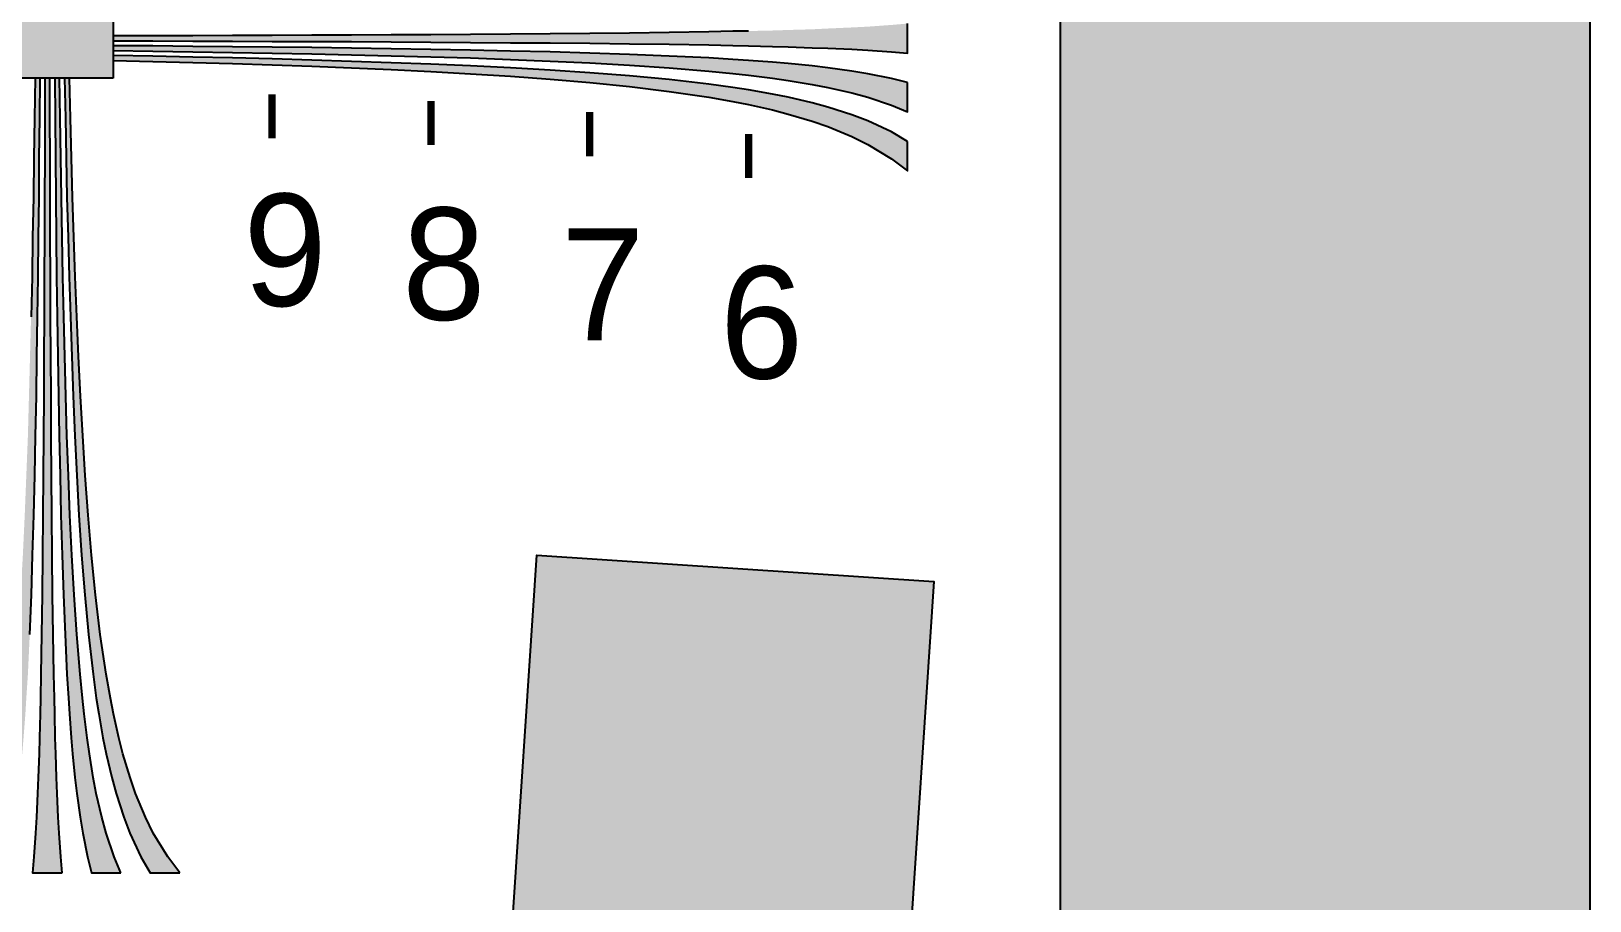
# Model space of a CAD drawing. Header units: millimetres. Extents: x 0 to 791, y 0 to 492.
# Drawn here: x 673.4 to 791.1, y 86 to 151.7 of the extents above; entities that cross this region are included whole.
import ezdxf

# ---------------------------------------------------------------- set-up
doc = ezdxf.new("R2010")
doc.units = ezdxf.units.MM
for name, color, linetype in [('FRAME', 7, 'Continuous'), ('LABELS', 7, 'Continuous'), ('PERIPHERY', 7, 'Continuous'), ('SFR', 7, 'Continuous')]:
    doc.layers.add(name, color=color, linetype=linetype)

msp = doc.modelspace()

# ---------------------------------------------------------------- hatches: boundary and pattern name
at = {"layer": 'FRAME', "true_color": 0x000000}
h = msp.add_hatch(color=7, dxfattribs=at)
h.dxf.hatch_style = 1
h.paths.add_polyline_path([(751.12, 452.12), (791.12, 452.12), (791.12, 52.13), (751.12, 52.13), (751.12, 452.12)])
at = {"layer": 'PERIPHERY', "true_color": 0x000000}
h = msp.add_hatch(color=7, dxfattribs=at)
h.dxf.hatch_style = 1
h.paths.add_polyline_path([(679.56, 148.13), (671.56, 148.13), (671.56, 156.13), (679.56, 156.13), (679.56, 148.13)])
h = msp.add_hatch(color=7, dxfattribs=at)
h.dxf.hatch_style = 1
h.paths.add_polyline_path([(739.56, 152.26), (738.36, 152.16), (736.56, 152.03), (735.36, 151.97), (733.56, 151.89), (732.36, 151.83), (730.56, 151.78), (729.36, 151.74), (727.56, 151.7), (726.36, 151.68), (724.56, 151.63), (721.56, 151.59), (718.56, 151.54), (715.56, 151.51), (712.56, 151.49), (709.56, 151.47), (706.56, 151.44), (703.56, 151.42), (700.56, 151.41), (697.56, 151.39), (694.56, 151.38), (691.56, 151.37), (688.56, 151.36), (685.56, 151.34), (682.56, 151.33), (679.56, 151.33), (679.56, 150.96), (682.56, 150.96), (685.56, 150.94), (688.56, 150.93), (691.56, 150.92), (694.56, 150.91), (697.56, 150.9), (700.56, 150.88), (703.56, 150.87), (706.56, 150.84), (709.56, 150.82), (712.56, 150.8), (715.56, 150.78), (718.56, 150.74), (721.56, 150.7), (724.56, 150.66), (726.36, 150.61), (727.56, 150.59), (729.36, 150.54), (730.56, 150.51), (732.36, 150.44), (733.56, 150.4), (735.36, 150.32), (736.56, 150.26), (738.36, 150.13), (739.56, 150.03), (739.56, 152.26)])
h = msp.add_hatch(color=7, dxfattribs=at)
h.dxf.hatch_style = 1
h.paths.add_polyline_path([(739.56, 147.81), (738.36, 148.11), (736.56, 148.48), (735.36, 148.68), (733.56, 148.92), (732.36, 149.06), (730.56, 149.24), (729.36, 149.34), (727.56, 149.48), (726.36, 149.56), (724.56, 149.67), (721.56, 149.81), (718.56, 149.93), (715.56, 150.03), (712.56, 150.12), (709.56, 150.19), (706.56, 150.26), (703.56, 150.31), (700.56, 150.36), (697.56, 150.4), (694.56, 150.45), (691.56, 150.48), (688.56, 150.51), (685.56, 150.53), (682.56, 150.57), (679.56, 150.59), (679.56, 150.22), (682.56, 150.18), (685.56, 150.13), (688.56, 150.09), (691.56, 150.03), (694.56, 149.98), (697.56, 149.91), (700.56, 149.83), (703.56, 149.76), (706.56, 149.67), (709.56, 149.56), (712.56, 149.43), (715.56, 149.29), (718.56, 149.12), (721.56, 148.92), (724.56, 148.68), (726.36, 148.5), (727.56, 148.37), (729.36, 148.14), (730.56, 147.97), (732.36, 147.67), (733.56, 147.44), (735.36, 147.03), (736.56, 146.7), (738.36, 146.09), (739.56, 145.59), (739.56, 147.81)])
h = msp.add_hatch(color=7, dxfattribs=at)
h.dxf.hatch_style = 1
h.paths.add_polyline_path([(739.56, 143.37), (738.36, 144.08), (736.56, 144.92), (735.36, 145.38), (733.56, 145.96), (732.36, 146.28), (730.56, 146.7), (729.36, 146.94), (727.56, 147.25), (726.36, 147.44), (724.56, 147.69), (721.56, 148.03), (718.56, 148.31), (715.56, 148.55), (712.56, 148.75), (709.56, 148.92), (706.56, 149.07), (703.56, 149.2), (700.56, 149.31), (697.56, 149.41), (694.56, 149.51), (691.56, 149.59), (688.56, 149.67), (685.56, 149.73), (682.56, 149.79), (679.56, 149.84), (679.56, 149.48), (682.56, 149.4), (685.56, 149.32), (688.56, 149.24), (691.56, 149.14), (694.56, 149.04), (697.56, 148.92), (700.56, 148.79), (703.56, 148.64), (706.56, 148.48), (709.56, 148.29), (712.56, 148.07), (715.56, 147.81), (718.56, 147.51), (721.56, 147.14), (724.56, 146.7), (726.36, 146.38), (727.56, 146.14), (729.36, 145.74), (730.56, 145.43), (732.36, 144.89), (733.56, 144.48), (735.36, 143.73), (736.56, 143.14), (738.36, 142.05), (739.56, 141.14), (739.56, 143.37)])
h = msp.add_hatch(color=7, dxfattribs=at)
h.dxf.hatch_style = 1
h.paths.add_polyline_path([(671.25, 88.13), (671.55, 89.33), (671.92, 91.13), (672.12, 92.33), (672.36, 94.13), (672.49, 95.33), (672.68, 97.13), (672.78, 98.33), (672.92, 100.13), (672.99, 101.33), (673.11, 103.13), (673.25, 106.13), (673.37, 109.13), (673.47, 112.13), (673.56, 115.13), (673.63, 118.13), (673.69, 121.13), (673.75, 124.13), (673.79, 127.13), (673.84, 130.13), (673.88, 133.13), (673.92, 136.13), (673.95, 139.13), (673.97, 142.13), (674.01, 145.13), (674.03, 148.13), (673.66, 148.13), (673.62, 145.13), (673.57, 142.13), (673.53, 139.13), (673.47, 136.13), (673.42, 133.13), (673.35, 130.13), (673.27, 127.13), (673.19, 124.13), (673.11, 121.13), (672.99, 118.13), (672.87, 115.13), (672.73, 112.13), (672.56, 109.13), (672.36, 106.13), (672.12, 103.13), (671.94, 101.33), (671.8, 100.13), (671.58, 98.33), (671.4, 97.13), (671.1, 95.33), (670.88, 94.13), (670.47, 92.33), (670.14, 91.13), (669.53, 89.33), (669.03, 88.13), (671.25, 88.13)])
h = msp.add_hatch(color=7, dxfattribs=at)
h.dxf.hatch_style = 1
h.paths.add_polyline_path([(675.69, 88.13), (675.59, 89.33), (675.47, 91.13), (675.4, 92.33), (675.33, 94.13), (675.27, 95.33), (675.22, 97.13), (675.18, 98.33), (675.14, 100.13), (675.11, 101.33), (675.07, 103.13), (675.03, 106.13), (674.98, 109.13), (674.95, 112.13), (674.93, 115.13), (674.9, 118.13), (674.88, 121.13), (674.86, 124.13), (674.85, 127.13), (674.83, 130.13), (674.82, 133.13), (674.8, 136.13), (674.79, 139.13), (674.78, 142.13), (674.77, 145.13), (674.77, 148.13), (674.39, 148.13), (674.39, 145.13), (674.38, 142.13), (674.37, 139.13), (674.36, 136.13), (674.35, 133.13), (674.34, 130.13), (674.32, 127.13), (674.31, 124.13), (674.28, 121.13), (674.26, 118.13), (674.24, 115.13), (674.22, 112.13), (674.18, 109.13), (674.14, 106.13), (674.09, 103.13), (674.05, 101.33), (674.03, 100.13), (673.98, 98.33), (673.95, 97.13), (673.88, 95.33), (673.84, 94.13), (673.76, 92.33), (673.69, 91.13), (673.57, 89.33), (673.47, 88.13), (675.69, 88.13)])
h = msp.add_hatch(color=7, dxfattribs=at)
h.dxf.hatch_style = 1
h.paths.add_polyline_path([(680.14, 88.13), (679.64, 89.33), (679.03, 91.13), (678.69, 92.33), (678.28, 94.13), (678.05, 95.33), (677.76, 97.13), (677.58, 98.33), (677.36, 100.13), (677.23, 101.33), (677.05, 103.13), (676.81, 106.13), (676.6, 109.13), (676.44, 112.13), (676.29, 115.13), (676.17, 118.13), (676.06, 121.13), (675.97, 124.13), (675.89, 127.13), (675.82, 130.13), (675.75, 133.13), (675.69, 136.13), (675.64, 139.13), (675.59, 142.13), (675.55, 145.13), (675.5, 148.13), (675.14, 148.13), (675.16, 145.13), (675.19, 142.13), (675.22, 139.13), (675.25, 136.13), (675.28, 133.13), (675.33, 130.13), (675.37, 127.13), (675.42, 124.13), (675.47, 121.13), (675.54, 118.13), (675.6, 115.13), (675.69, 112.13), (675.79, 109.13), (675.92, 106.13), (676.06, 103.13), (676.17, 101.33), (676.25, 100.13), (676.38, 98.33), (676.48, 97.13), (676.66, 95.33), (676.81, 94.13), (677.05, 92.33), (677.25, 91.13), (677.62, 89.33), (677.92, 88.13), (680.14, 88.13)])
h = msp.add_hatch(color=7, dxfattribs=at)
h.dxf.hatch_style = 1
h.paths.add_polyline_path([(684.58, 88.13), (683.67, 89.33), (682.58, 91.13), (681.99, 92.33), (681.25, 94.13), (680.83, 95.33), (680.29, 97.13), (679.98, 98.33), (679.58, 100.13), (679.35, 101.33), (679.03, 103.13), (678.58, 106.13), (678.22, 109.13), (677.92, 112.13), (677.66, 115.13), (677.44, 118.13), (677.25, 121.13), (677.08, 124.13), (676.94, 127.13), (676.81, 130.13), (676.68, 133.13), (676.58, 136.13), (676.48, 139.13), (676.4, 142.13), (676.33, 145.13), (676.25, 148.13), (675.88, 148.13), (675.94, 145.13), (675.99, 142.13), (676.06, 139.13), (676.14, 136.13), (676.22, 133.13), (676.32, 130.13), (676.42, 127.13), (676.53, 124.13), (676.66, 121.13), (676.81, 118.13), (676.97, 115.13), (677.17, 112.13), (677.42, 109.13), (677.69, 106.13), (678.04, 103.13), (678.28, 101.33), (678.47, 100.13), (678.78, 98.33), (679.03, 97.13), (679.44, 95.33), (679.77, 94.13), (680.35, 92.33), (680.81, 91.13), (681.65, 89.33), (682.36, 88.13), (684.58, 88.13)])
at = {"layer": 'SFR', "true_color": 0x000000}
h = msp.add_hatch(color=7, dxfattribs=at)
h.dxf.hatch_style = 1
h.paths.add_polyline_path([(739.56, 80.12), (709.56, 82.12), (711.56, 112.13), (741.56, 110.13), (739.56, 80.12)])

# ---------------------------------------------------------------- linework, layer by layer
at = {"layer": 'FRAME', "color": 250}
msp.add_lwpolyline([(751.12, 452.12), (791.12, 452.12), (791.12, 52.13), (751.12, 52.13), (751.12, 452.12)], close=True, dxfattribs=at)
at = {"layer": 'FRAME', "color": 250, "true_color": 0x000000}
for points in [[(751.12, 452.12), (751.12, 52.13), (791.12, 52.13)], [(791.12, 52.13), (791.12, 452.12), (751.12, 452.12)]]:
    msp.add_solid(points, dxfattribs=at)
at = {"layer": 'PERIPHERY', "color": 250}
for points in [[(679.56, 148.13), (671.56, 148.13), (671.56, 156.13), (679.56, 156.13), (679.56, 148.13)], [(739.56, 147.81), (738.36, 148.11), (736.56, 148.48), (735.36, 148.68), (733.56, 148.92), (732.36, 149.06), (730.56, 149.24), (729.36, 149.34), (727.56, 149.48), (726.36, 149.56), (724.56, 149.67), (721.56, 149.81), (718.56, 149.93), (715.56, 150.03), (712.56, 150.12), (709.56, 150.19), (706.56, 150.26), (703.56, 150.31), (700.56, 150.36), (697.56, 150.4), (694.56, 150.45), (691.56, 150.48), (688.56, 150.51), (685.56, 150.53), (682.56, 150.57), (679.56, 150.59), (679.56, 150.22), (682.56, 150.18), (685.56, 150.13), (688.56, 150.09), (691.56, 150.03), (694.56, 149.98), (697.56, 149.91), (700.56, 149.83), (703.56, 149.76), (706.56, 149.67), (709.56, 149.56), (712.56, 149.43), (715.56, 149.29), (718.56, 149.12), (721.56, 148.92), (724.56, 148.68), (726.36, 148.5), (727.56, 148.37), (729.36, 148.14), (730.56, 147.97), (732.36, 147.67), (733.56, 147.44), (735.36, 147.03), (736.56, 146.7), (738.36, 146.09), (739.56, 145.59), (739.56, 147.81)], [(739.56, 143.37), (738.36, 144.08), (736.56, 144.92), (735.36, 145.38), (733.56, 145.96), (732.36, 146.28), (730.56, 146.7), (729.36, 146.94), (727.56, 147.25), (726.36, 147.44), (724.56, 147.69), (721.56, 148.03), (718.56, 148.31), (715.56, 148.55), (712.56, 148.75), (709.56, 148.92), (706.56, 149.07), (703.56, 149.2), (700.56, 149.31), (697.56, 149.41), (694.56, 149.51), (691.56, 149.59), (688.56, 149.67), (685.56, 149.73), (682.56, 149.79), (679.56, 149.84), (679.56, 149.48), (682.56, 149.4), (685.56, 149.32), (688.56, 149.24), (691.56, 149.14), (694.56, 149.04), (697.56, 148.92), (700.56, 148.79), (703.56, 148.64), (706.56, 148.48), (709.56, 148.29), (712.56, 148.07), (715.56, 147.81), (718.56, 147.51), (721.56, 147.14), (724.56, 146.7), (726.36, 146.38), (727.56, 146.14), (729.36, 145.74), (730.56, 145.43), (732.36, 144.89), (733.56, 144.48), (735.36, 143.73), (736.56, 143.14), (738.36, 142.05), (739.56, 141.14), (739.56, 143.37)], [(675.69, 88.13), (675.59, 89.33), (675.47, 91.13), (675.4, 92.33), (675.33, 94.13), (675.27, 95.33), (675.22, 97.13), (675.18, 98.33), (675.14, 100.13), (675.11, 101.33), (675.07, 103.13), (675.03, 106.13), (674.98, 109.13), (674.95, 112.13), (674.93, 115.13), (674.9, 118.13), (674.88, 121.13), (674.86, 124.13), (674.85, 127.13), (674.83, 130.13), (674.82, 133.13), (674.8, 136.13), (674.79, 139.13), (674.78, 142.13), (674.77, 145.13), (674.77, 148.13), (674.39, 148.13), (674.39, 145.13), (674.38, 142.13), (674.37, 139.13), (674.36, 136.13), (674.35, 133.13), (674.34, 130.13), (674.32, 127.13), (674.31, 124.13), (674.28, 121.13), (674.26, 118.13), (674.24, 115.13), (674.22, 112.13), (674.18, 109.13), (674.14, 106.13), (674.09, 103.13), (674.05, 101.33), (674.03, 100.13), (673.98, 98.33), (673.95, 97.13), (673.88, 95.33), (673.84, 94.13), (673.76, 92.33), (673.69, 91.13), (673.57, 89.33), (673.47, 88.13), (675.69, 88.13)], [(680.14, 88.13), (679.64, 89.33), (679.03, 91.13), (678.69, 92.33), (678.28, 94.13), (678.05, 95.33), (677.76, 97.13), (677.58, 98.33), (677.36, 100.13), (677.23, 101.33), (677.05, 103.13), (676.81, 106.13), (676.6, 109.13), (676.44, 112.13), (676.29, 115.13), (676.17, 118.13), (676.06, 121.13), (675.97, 124.13), (675.89, 127.13), (675.82, 130.13), (675.75, 133.13), (675.69, 136.13), (675.64, 139.13), (675.59, 142.13), (675.55, 145.13), (675.5, 148.13), (675.14, 148.13), (675.16, 145.13), (675.19, 142.13), (675.22, 139.13), (675.25, 136.13), (675.28, 133.13), (675.33, 130.13), (675.37, 127.13), (675.42, 124.13), (675.47, 121.13), (675.54, 118.13), (675.6, 115.13), (675.69, 112.13), (675.79, 109.13), (675.92, 106.13), (676.06, 103.13), (676.17, 101.33), (676.25, 100.13), (676.38, 98.33), (676.48, 97.13), (676.66, 95.33), (676.81, 94.13), (677.05, 92.33), (677.25, 91.13), (677.62, 89.33), (677.92, 88.13), (680.14, 88.13)], [(684.58, 88.13), (683.67, 89.33), (682.58, 91.13), (681.99, 92.33), (681.25, 94.13), (680.83, 95.33), (680.29, 97.13), (679.98, 98.33), (679.58, 100.13), (679.35, 101.33), (679.03, 103.13), (678.58, 106.13), (678.22, 109.13), (677.92, 112.13), (677.66, 115.13), (677.44, 118.13), (677.25, 121.13), (677.08, 124.13), (676.94, 127.13), (676.81, 130.13), (676.68, 133.13), (676.58, 136.13), (676.48, 139.13), (676.4, 142.13), (676.33, 145.13), (676.25, 148.13), (675.88, 148.13), (675.94, 145.13), (675.99, 142.13), (676.06, 139.13), (676.14, 136.13), (676.22, 133.13), (676.32, 130.13), (676.42, 127.13), (676.53, 124.13), (676.66, 121.13), (676.81, 118.13), (676.97, 115.13), (677.17, 112.13), (677.42, 109.13), (677.69, 106.13), (678.04, 103.13), (678.28, 101.33), (678.47, 100.13), (678.78, 98.33), (679.03, 97.13), (679.44, 95.33), (679.77, 94.13), (680.35, 92.33), (680.81, 91.13), (681.65, 89.33), (682.36, 88.13), (684.58, 88.13)]]:
    msp.add_lwpolyline(points, close=True, dxfattribs=at)
for points in [[(727.56, 151.7), (726.36, 151.68), (724.56, 151.63), (721.56, 151.59), (718.56, 151.54), (715.56, 151.51), (712.56, 151.49), (709.56, 151.47), (706.56, 151.44), (703.56, 151.42), (700.56, 151.41), (697.56, 151.39), (694.56, 151.38), (691.56, 151.37), (688.56, 151.36), (685.56, 151.34), (682.56, 151.33), (679.56, 151.33), (679.56, 150.96), (682.56, 150.96), (685.56, 150.94), (688.56, 150.93), (691.56, 150.92), (694.56, 150.91), (697.56, 150.9), (700.56, 150.88), (703.56, 150.87), (706.56, 150.84), (709.56, 150.82), (712.56, 150.8), (715.56, 150.78), (718.56, 150.74), (721.56, 150.7), (724.56, 150.66), (726.36, 150.61), (727.56, 150.59), (729.36, 150.54), (730.56, 150.51), (732.36, 150.44), (733.56, 150.4), (735.36, 150.32), (736.56, 150.26), (738.36, 150.13), (739.56, 150.03), (739.56, 152.26)], [(673.25, 106.13), (673.37, 109.13), (673.47, 112.13), (673.56, 115.13), (673.63, 118.13), (673.69, 121.13), (673.75, 124.13), (673.79, 127.13), (673.84, 130.13), (673.88, 133.13), (673.92, 136.13), (673.95, 139.13), (673.97, 142.13), (674.01, 145.13), (674.03, 148.13), (673.66, 148.13), (673.62, 145.13), (673.57, 142.13), (673.53, 139.13), (673.47, 136.13), (673.42, 133.13), (673.35, 130.13)]]:
    msp.add_lwpolyline(points, dxfattribs=at)
at = {"layer": 'PERIPHERY', "color": 250, "lineweight": 35, "const_width": 0.556}
for points in [[(691.56, 146.92), (691.56, 143.59)], [(703.56, 146.42), (703.56, 143.09)], [(715.56, 145.59), (715.56, 142.25)], [(727.56, 143.92), (727.56, 140.59)]]:
    msp.add_lwpolyline(points, dxfattribs=at)
at = {"layer": 'PERIPHERY', "color": 250, "true_color": 0x000000}
for points in [[(679.56, 148.13), (679.56, 156.13), (671.56, 156.13)], [(671.56, 156.13), (671.56, 148.13), (679.56, 148.13)], [(739.56, 150.03), (735.36, 151.97), (733.56, 151.89)], [(739.56, 150.03), (736.56, 152.03), (735.36, 151.97)], [(739.56, 150.03), (738.36, 152.16), (736.56, 152.03)], [(739.56, 150.03), (739.56, 152.26), (738.36, 152.16)], [(721.56, 151.59), (718.56, 151.54), (679.56, 150.96)], [(721.56, 151.59), (679.56, 150.96), (682.56, 150.96)], [(718.56, 151.54), (715.56, 151.51), (679.56, 150.96)], [(715.56, 151.51), (712.56, 151.49), (679.56, 150.96)], [(712.56, 151.49), (709.56, 151.47), (679.56, 150.96)], [(709.56, 151.47), (706.56, 151.44), (679.56, 150.96)], [(706.56, 151.44), (703.56, 151.42), (679.56, 150.96)], [(703.56, 151.42), (697.56, 151.39), (679.56, 150.96)], [(697.56, 151.39), (694.56, 151.38), (679.56, 150.96)], [(694.56, 151.38), (691.56, 151.37), (679.56, 150.96)], [(691.56, 151.37), (688.56, 151.36), (679.56, 150.96)], [(688.56, 151.36), (685.56, 151.34), (679.56, 150.96)], [(685.56, 151.34), (682.56, 151.33), (679.56, 150.96)], [(682.56, 151.33), (679.56, 151.33), (679.56, 150.96)], [(721.56, 151.59), (682.56, 150.96), (685.56, 150.94)], [(721.56, 151.59), (685.56, 150.94), (688.56, 150.93)], [(721.56, 151.59), (688.56, 150.93), (691.56, 150.92)], [(721.56, 151.59), (691.56, 150.92), (694.56, 150.91)], [(721.56, 151.59), (694.56, 150.91), (697.56, 150.9)], [(721.56, 151.59), (697.56, 150.9), (700.56, 150.88)], [(703.56, 151.42), (700.56, 151.41), (697.56, 151.39)], [(721.56, 151.59), (700.56, 150.88), (703.56, 150.87)], [(721.56, 151.59), (703.56, 150.87), (706.56, 150.84)], [(721.56, 151.59), (706.56, 150.84), (709.56, 150.82)], [(721.56, 151.59), (709.56, 150.82), (712.56, 150.8)], [(721.56, 151.59), (712.56, 150.8), (715.56, 150.78)], [(721.56, 151.59), (715.56, 150.78), (718.56, 150.74)], [(721.56, 151.59), (718.56, 150.74), (721.56, 150.7)], [(739.56, 150.03), (724.56, 151.63), (721.56, 151.59)], [(721.56, 151.59), (721.56, 150.7), (724.56, 150.66)], [(721.56, 151.59), (724.56, 150.66), (726.36, 150.61)], [(721.56, 151.59), (726.36, 150.61), (727.56, 150.59)], [(721.56, 151.59), (727.56, 150.59), (729.36, 150.54)], [(721.56, 151.59), (729.36, 150.54), (730.56, 150.51)], [(721.56, 151.59), (730.56, 150.51), (732.36, 150.44)], [(721.56, 151.59), (732.36, 150.44), (733.56, 150.4)], [(721.56, 151.59), (733.56, 150.4), (735.36, 150.32)], [(721.56, 151.59), (735.36, 150.32), (736.56, 150.26)], [(721.56, 151.59), (736.56, 150.26), (738.36, 150.13)], [(721.56, 151.59), (738.36, 150.13), (739.56, 150.03)], [(739.56, 150.03), (726.36, 151.68), (724.56, 151.63)], [(739.56, 150.03), (727.56, 151.7), (726.36, 151.68)], [(739.56, 150.03), (729.36, 151.74), (727.56, 151.7)], [(739.56, 150.03), (730.56, 151.78), (729.36, 151.74)], [(739.56, 150.03), (732.36, 151.83), (730.56, 151.78)], [(739.56, 150.03), (733.56, 151.89), (732.36, 151.83)], [(732.36, 149.06), (682.56, 150.57), (679.56, 150.59)], [(679.56, 150.59), (679.56, 150.22), (682.56, 150.18)], [(679.56, 150.59), (682.56, 150.18), (685.56, 150.13)], [(679.56, 150.59), (685.56, 150.13), (688.56, 150.09)], [(679.56, 150.59), (688.56, 150.09), (691.56, 150.03)], [(679.56, 150.59), (691.56, 150.03), (694.56, 149.98)], [(679.56, 150.59), (694.56, 149.98), (697.56, 149.91)], [(732.36, 149.06), (679.56, 150.59), (697.56, 149.91)], [(703.56, 149.2), (682.56, 149.79), (679.56, 149.84)], [(703.56, 149.2), (679.56, 149.84), (679.56, 149.48)], [(732.36, 149.06), (685.56, 150.53), (682.56, 150.57)], [(703.56, 149.2), (685.56, 149.73), (682.56, 149.79)], [(732.36, 149.06), (688.56, 150.51), (685.56, 150.53)], [(703.56, 149.2), (688.56, 149.67), (685.56, 149.73)], [(732.36, 149.06), (691.56, 150.48), (688.56, 150.51)], [(703.56, 149.2), (691.56, 149.59), (688.56, 149.67)], [(732.36, 149.06), (694.56, 150.45), (691.56, 150.48)], [(703.56, 149.2), (694.56, 149.51), (691.56, 149.59)], [(732.36, 149.06), (697.56, 150.4), (694.56, 150.45)], [(732.36, 149.06), (700.56, 150.36), (697.56, 150.4)], [(732.36, 149.06), (697.56, 149.91), (700.56, 149.83)], [(732.36, 149.06), (703.56, 150.31), (700.56, 150.36)], [(732.36, 149.06), (700.56, 149.83), (703.56, 149.76)], [(732.36, 149.06), (706.56, 150.26), (703.56, 150.31)], [(732.36, 149.06), (703.56, 149.76), (706.56, 149.67)], [(732.36, 149.06), (709.56, 150.19), (706.56, 150.26)], [(732.36, 149.06), (706.56, 149.67), (709.56, 149.56)], [(732.36, 149.06), (712.56, 150.12), (709.56, 150.19)], [(732.36, 149.06), (715.56, 150.03), (712.56, 150.12)], [(732.36, 149.06), (718.56, 149.93), (715.56, 150.03)], [(732.36, 149.06), (721.56, 149.81), (718.56, 149.93)], [(732.36, 149.06), (724.56, 149.67), (721.56, 149.81)], [(732.36, 149.06), (726.36, 149.56), (724.56, 149.67)], [(703.56, 149.2), (679.56, 149.48), (682.56, 149.4)], [(703.56, 149.2), (682.56, 149.4), (685.56, 149.32)], [(703.56, 149.2), (685.56, 149.32), (688.56, 149.24)], [(703.56, 149.2), (688.56, 149.24), (691.56, 149.14)], [(703.56, 149.2), (691.56, 149.14), (694.56, 149.04)], [(703.56, 149.2), (697.56, 149.41), (694.56, 149.51)], [(703.56, 149.2), (694.56, 149.04), (697.56, 148.92)], [(703.56, 149.2), (700.56, 149.31), (697.56, 149.41)], [(703.56, 149.2), (697.56, 148.92), (700.56, 148.79)], [(703.56, 149.2), (700.56, 148.79), (703.56, 148.64)], [(733.56, 145.96), (706.56, 149.07), (703.56, 149.2)], [(703.56, 149.2), (703.56, 148.64), (706.56, 148.48)], [(703.56, 149.2), (706.56, 148.48), (709.56, 148.29)], [(703.56, 149.2), (709.56, 148.29), (712.56, 148.07)], [(703.56, 149.2), (712.56, 148.07), (715.56, 147.81)], [(703.56, 149.2), (715.56, 147.81), (718.56, 147.51)], [(733.56, 145.96), (703.56, 149.2), (718.56, 147.51)], [(733.56, 145.96), (709.56, 148.92), (706.56, 149.07)], [(732.36, 149.06), (709.56, 149.56), (712.56, 149.43)], [(733.56, 145.96), (712.56, 148.75), (709.56, 148.92)], [(732.36, 149.06), (712.56, 149.43), (715.56, 149.29)], [(733.56, 145.96), (715.56, 148.55), (712.56, 148.75)], [(732.36, 149.06), (715.56, 149.29), (718.56, 149.12)], [(733.56, 145.96), (718.56, 148.31), (715.56, 148.55)], [(732.36, 149.06), (718.56, 149.12), (721.56, 148.92)], [(732.36, 149.06), (721.56, 148.92), (724.56, 148.68)], [(732.36, 149.06), (724.56, 148.68), (726.36, 148.5)], [(732.36, 149.06), (727.56, 149.48), (726.36, 149.56)], [(732.36, 149.06), (726.36, 148.5), (727.56, 148.37)], [(732.36, 149.06), (729.36, 149.34), (727.56, 149.48)], [(732.36, 149.06), (727.56, 148.37), (729.36, 148.14)], [(732.36, 149.06), (730.56, 149.24), (729.36, 149.34)], [(732.36, 149.06), (729.36, 148.14), (730.56, 147.97)], [(732.36, 149.06), (730.56, 147.97), (732.36, 147.67)], [(739.56, 145.59), (733.56, 148.92), (732.36, 149.06)], [(732.36, 149.06), (732.36, 147.67), (733.56, 147.44)], [(732.36, 149.06), (733.56, 147.44), (735.36, 147.03)], [(732.36, 149.06), (735.36, 147.03), (736.56, 146.7)], [(732.36, 149.06), (736.56, 146.7), (738.36, 146.09)], [(732.36, 149.06), (738.36, 146.09), (739.56, 145.59)], [(739.56, 145.59), (735.36, 148.68), (733.56, 148.92)], [(739.56, 145.59), (736.56, 148.48), (735.36, 148.68)], [(739.56, 145.59), (738.36, 148.11), (736.56, 148.48)], [(672.49, 95.33), (674.01, 145.13), (674.03, 148.13)], [(672.49, 95.33), (674.03, 148.13), (673.35, 130.13)], [(674.03, 148.13), (673.42, 133.13), (673.35, 130.13)], [(674.03, 148.13), (673.47, 136.13), (673.42, 133.13)], [(674.03, 148.13), (673.53, 139.13), (673.47, 136.13)], [(674.03, 148.13), (673.57, 142.13), (673.53, 139.13)], [(674.03, 148.13), (673.62, 145.13), (673.57, 142.13)], [(674.03, 148.13), (673.66, 148.13), (673.62, 145.13)], [(674.77, 145.13), (674.77, 148.13), (674.39, 148.13)], [(674.78, 142.13), (674.77, 145.13), (674.39, 148.13)], [(674.8, 136.13), (674.78, 142.13), (674.39, 148.13)], [(674.83, 130.13), (674.8, 136.13), (674.39, 148.13)], [(674.86, 124.13), (674.83, 130.13), (674.39, 148.13)], [(674.88, 121.13), (674.86, 124.13), (674.39, 148.13)], [(674.9, 118.13), (674.88, 121.13), (674.39, 148.13)], [(674.93, 115.13), (674.9, 118.13), (674.39, 148.13)], [(674.95, 112.13), (674.93, 115.13), (674.39, 148.13)], [(674.98, 109.13), (674.95, 112.13), (674.39, 148.13)], [(675.03, 106.13), (674.98, 109.13), (674.39, 148.13)], [(675.03, 106.13), (674.39, 148.13), (674.39, 145.13)], [(675.64, 139.13), (675.5, 148.13), (675.14, 148.13)], [(675.69, 136.13), (675.64, 139.13), (675.14, 148.13)], [(675.75, 133.13), (675.69, 136.13), (675.14, 148.13)], [(675.82, 130.13), (675.75, 133.13), (675.14, 148.13)], [(675.89, 127.13), (675.82, 130.13), (675.14, 148.13)], [(675.97, 124.13), (675.89, 127.13), (675.14, 148.13)], [(676.06, 121.13), (675.97, 124.13), (675.14, 148.13)], [(676.06, 121.13), (675.14, 148.13), (675.16, 145.13)], [(675.59, 142.13), (675.55, 145.13), (675.5, 148.13)], [(675.64, 139.13), (675.59, 142.13), (675.5, 148.13)], [(676.33, 145.13), (676.25, 148.13), (675.88, 148.13)], [(676.4, 142.13), (676.33, 145.13), (675.88, 148.13)], [(676.48, 139.13), (676.4, 142.13), (675.88, 148.13)], [(676.58, 136.13), (676.48, 139.13), (675.88, 148.13)], [(676.68, 133.13), (676.58, 136.13), (675.88, 148.13)], [(676.81, 130.13), (676.68, 133.13), (675.88, 148.13)], [(676.94, 127.13), (676.81, 130.13), (675.88, 148.13)], [(677.08, 124.13), (676.94, 127.13), (675.88, 148.13)], [(677.08, 124.13), (675.88, 148.13), (675.94, 145.13)], [(733.56, 145.96), (721.56, 148.03), (718.56, 148.31)], [(733.56, 145.96), (718.56, 147.51), (721.56, 147.14)], [(733.56, 145.96), (724.56, 147.69), (721.56, 148.03)], [(733.56, 145.96), (726.36, 147.44), (724.56, 147.69)], [(733.56, 145.96), (727.56, 147.25), (726.36, 147.44)], [(733.56, 145.96), (729.36, 146.94), (727.56, 147.25)], [(739.56, 145.59), (739.56, 147.81), (738.36, 148.11)], [(733.56, 145.96), (721.56, 147.14), (724.56, 146.7)], [(733.56, 145.96), (724.56, 146.7), (726.36, 146.38)], [(733.56, 145.96), (726.36, 146.38), (727.56, 146.14)], [(733.56, 145.96), (727.56, 146.14), (729.36, 145.74)], [(733.56, 145.96), (730.56, 146.7), (729.36, 146.94)], [(733.56, 145.96), (732.36, 146.28), (730.56, 146.7)], [(672.49, 95.33), (673.97, 142.13), (674.01, 145.13)], [(675.03, 106.13), (674.39, 145.13), (674.38, 142.13)], [(676.17, 118.13), (676.06, 121.13), (675.16, 145.13)], [(676.17, 118.13), (675.16, 145.13), (675.19, 142.13)], [(677.08, 124.13), (675.94, 145.13), (675.99, 142.13)], [(733.56, 145.96), (729.36, 145.74), (730.56, 145.43)], [(733.56, 145.96), (730.56, 145.43), (732.36, 144.89)], [(733.56, 145.96), (732.36, 144.89), (733.56, 144.48)], [(739.56, 141.14), (735.36, 145.38), (733.56, 145.96)], [(733.56, 145.96), (733.56, 144.48), (735.36, 143.73)], [(733.56, 145.96), (735.36, 143.73), (736.56, 143.14)], [(733.56, 145.96), (736.56, 143.14), (738.36, 142.05)], [(733.56, 145.96), (738.36, 142.05), (739.56, 141.14)], [(739.56, 141.14), (736.56, 144.92), (735.36, 145.38)], [(739.56, 141.14), (738.36, 144.08), (736.56, 144.92)], [(739.56, 141.14), (739.56, 143.37), (738.36, 144.08)], [(672.49, 95.33), (673.95, 139.13), (673.97, 142.13)], [(675.03, 106.13), (674.38, 142.13), (674.37, 139.13)], [(674.8, 136.13), (674.79, 139.13), (674.78, 142.13)], [(676.17, 118.13), (675.19, 142.13), (675.22, 139.13)], [(677.25, 121.13), (677.08, 124.13), (675.99, 142.13)], [(677.25, 121.13), (675.99, 142.13), (676.06, 139.13)], [(672.49, 95.33), (673.92, 136.13), (673.95, 139.13)], [(675.03, 106.13), (674.37, 139.13), (674.36, 136.13)], [(676.29, 115.13), (676.17, 118.13), (675.22, 139.13)], [(676.29, 115.13), (675.22, 139.13), (675.25, 136.13)], [(677.44, 118.13), (677.25, 121.13), (676.06, 139.13)], [(677.44, 118.13), (676.06, 139.13), (676.14, 136.13)], [(672.49, 95.33), (673.88, 133.13), (673.92, 136.13)], [(675.03, 106.13), (674.36, 136.13), (674.35, 133.13)], [(674.83, 130.13), (674.82, 133.13), (674.8, 136.13)], [(676.44, 112.13), (676.29, 115.13), (675.25, 136.13)], [(676.44, 112.13), (675.25, 136.13), (675.28, 133.13)], [(677.44, 118.13), (676.14, 136.13), (676.22, 133.13)], [(672.49, 95.33), (673.84, 130.13), (673.88, 133.13)], [(675.03, 106.13), (674.35, 133.13), (674.34, 130.13)], [(676.44, 112.13), (675.28, 133.13), (675.33, 130.13)], [(677.66, 115.13), (677.44, 118.13), (676.22, 133.13)], [(677.66, 115.13), (676.22, 133.13), (676.32, 130.13)], [(672.49, 95.33), (673.79, 127.13), (673.84, 130.13)], [(675.03, 106.13), (674.34, 130.13), (674.32, 127.13)], [(674.86, 124.13), (674.85, 127.13), (674.83, 130.13)], [(676.6, 109.13), (676.44, 112.13), (675.33, 130.13)], [(676.6, 109.13), (675.33, 130.13), (675.37, 127.13)], [(677.92, 112.13), (677.66, 115.13), (676.32, 130.13)], [(677.92, 112.13), (676.32, 130.13), (676.42, 127.13)], [(672.49, 95.33), (673.75, 124.13), (673.79, 127.13)], [(675.03, 106.13), (674.32, 127.13), (674.31, 124.13)], [(677.92, 88.13), (676.6, 109.13), (675.37, 127.13)], [(677.92, 88.13), (675.37, 127.13), (675.42, 124.13)], [(677.92, 112.13), (676.42, 127.13), (676.53, 124.13)], [(672.49, 95.33), (673.69, 121.13), (673.75, 124.13)], [(675.03, 106.13), (674.31, 124.13), (674.28, 121.13)], [(677.92, 88.13), (675.42, 124.13), (675.47, 121.13)], [(678.22, 109.13), (677.92, 112.13), (676.53, 124.13)], [(678.22, 109.13), (676.53, 124.13), (676.66, 121.13)], [(672.49, 95.33), (673.63, 118.13), (673.69, 121.13)], [(675.03, 106.13), (674.28, 121.13), (674.26, 118.13)], [(677.92, 88.13), (675.47, 121.13), (675.54, 118.13)], [(678.58, 106.13), (678.22, 109.13), (676.66, 121.13)], [(678.58, 106.13), (676.66, 121.13), (676.81, 118.13)], [(672.49, 95.33), (673.56, 115.13), (673.63, 118.13)], [(675.03, 106.13), (674.26, 118.13), (674.24, 115.13)], [(677.92, 88.13), (675.54, 118.13), (675.6, 115.13)], [(679.03, 103.13), (678.58, 106.13), (676.81, 118.13)], [(679.03, 103.13), (676.81, 118.13), (676.97, 115.13)], [(672.49, 95.33), (673.47, 112.13), (673.56, 115.13)], [(675.03, 106.13), (674.24, 115.13), (674.22, 112.13)], [(677.92, 88.13), (675.6, 115.13), (675.69, 112.13)], [(679.03, 103.13), (676.97, 115.13), (677.17, 112.13)], [(672.49, 95.33), (673.37, 109.13), (673.47, 112.13)], [(675.03, 106.13), (674.22, 112.13), (674.18, 109.13)], [(677.92, 88.13), (675.69, 112.13), (675.79, 109.13)], [(679.35, 101.33), (679.03, 103.13), (677.17, 112.13)], [(679.58, 100.13), (679.35, 101.33), (677.17, 112.13)], [(679.58, 100.13), (677.17, 112.13), (677.42, 109.13)], [(672.49, 95.33), (673.25, 106.13), (673.37, 109.13)], [(675.03, 106.13), (674.18, 109.13), (674.14, 106.13)], [(677.92, 88.13), (675.79, 109.13), (675.92, 106.13)], [(677.92, 88.13), (676.81, 106.13), (676.6, 109.13)], [(679.98, 98.33), (679.58, 100.13), (677.42, 109.13)], [(682.36, 88.13), (679.98, 98.33), (677.42, 109.13)], [(682.36, 88.13), (677.42, 109.13), (677.69, 106.13)], [(673.47, 88.13), (675.07, 103.13), (675.03, 106.13)], [(675.03, 106.13), (673.57, 89.33), (673.47, 88.13)], [(675.03, 106.13), (673.69, 91.13), (673.57, 89.33)], [(675.03, 106.13), (673.76, 92.33), (673.69, 91.13)], [(675.03, 106.13), (673.84, 94.13), (673.76, 92.33)], [(675.03, 106.13), (673.88, 95.33), (673.84, 94.13)], [(675.03, 106.13), (673.95, 97.13), (673.88, 95.33)], [(675.03, 106.13), (673.98, 98.33), (673.95, 97.13)], [(675.03, 106.13), (674.03, 100.13), (673.98, 98.33)], [(675.03, 106.13), (674.05, 101.33), (674.03, 100.13)], [(675.03, 106.13), (674.09, 103.13), (674.05, 101.33)], [(675.03, 106.13), (674.14, 106.13), (674.09, 103.13)], [(677.92, 88.13), (675.92, 106.13), (676.06, 103.13)], [(677.92, 88.13), (677.05, 103.13), (676.81, 106.13)], [(682.36, 88.13), (677.69, 106.13), (678.04, 103.13)], [(673.47, 88.13), (675.11, 101.33), (675.07, 103.13)], [(677.92, 88.13), (676.06, 103.13), (676.17, 101.33)], [(677.92, 88.13), (677.23, 101.33), (677.05, 103.13)], [(682.36, 88.13), (678.04, 103.13), (678.28, 101.33)], [(673.47, 88.13), (675.14, 100.13), (675.11, 101.33)], [(677.92, 88.13), (676.17, 101.33), (676.25, 100.13)], [(677.92, 88.13), (677.36, 100.13), (677.23, 101.33)], [(682.36, 88.13), (678.28, 101.33), (678.47, 100.13)], [(673.47, 88.13), (675.18, 98.33), (675.14, 100.13)], [(677.92, 88.13), (676.25, 100.13), (676.38, 98.33)], [(677.92, 88.13), (677.58, 98.33), (677.36, 100.13)], [(682.36, 88.13), (678.47, 100.13), (678.78, 98.33)], [(673.47, 88.13), (675.22, 97.13), (675.18, 98.33)], [(677.92, 88.13), (676.38, 98.33), (676.48, 97.13)], [(677.92, 88.13), (677.76, 97.13), (677.58, 98.33)], [(682.36, 88.13), (678.78, 98.33), (679.03, 97.13)], [(682.36, 88.13), (680.29, 97.13), (679.98, 98.33)], [(673.47, 88.13), (675.27, 95.33), (675.22, 97.13)], [(677.92, 88.13), (676.48, 97.13), (676.66, 95.33)], [(677.92, 88.13), (678.05, 95.33), (677.76, 97.13)], [(682.36, 88.13), (679.03, 97.13), (679.44, 95.33)], [(682.36, 88.13), (680.83, 95.33), (680.29, 97.13)], [(673.47, 88.13), (675.33, 94.13), (675.27, 95.33)], [(677.92, 88.13), (676.66, 95.33), (676.81, 94.13)], [(677.92, 88.13), (678.28, 94.13), (678.05, 95.33)], [(682.36, 88.13), (679.44, 95.33), (679.77, 94.13)], [(682.36, 88.13), (681.25, 94.13), (680.83, 95.33)], [(673.47, 88.13), (675.4, 92.33), (675.33, 94.13)], [(677.92, 88.13), (676.81, 94.13), (677.05, 92.33)], [(677.92, 88.13), (678.69, 92.33), (678.28, 94.13)], [(682.36, 88.13), (679.77, 94.13), (680.35, 92.33)], [(682.36, 88.13), (681.99, 92.33), (681.25, 94.13)], [(673.47, 88.13), (675.47, 91.13), (675.4, 92.33)], [(677.92, 88.13), (677.05, 92.33), (677.25, 91.13)], [(677.92, 88.13), (679.03, 91.13), (678.69, 92.33)], [(682.36, 88.13), (680.35, 92.33), (680.81, 91.13)], [(682.36, 88.13), (682.58, 91.13), (681.99, 92.33)], [(673.47, 88.13), (675.59, 89.33), (675.47, 91.13)], [(677.25, 91.13), (677.62, 89.33), (677.92, 88.13)], [(677.92, 88.13), (679.64, 89.33), (679.03, 91.13)], [(680.81, 91.13), (681.65, 89.33), (682.36, 88.13)], [(682.36, 88.13), (683.67, 89.33), (682.58, 91.13)], [(673.47, 88.13), (675.69, 88.13), (675.59, 89.33)], [(677.92, 88.13), (680.14, 88.13), (679.64, 89.33)], [(682.36, 88.13), (684.58, 88.13), (683.67, 89.33)]]:
    msp.add_solid(points, dxfattribs=at)
at = {"layer": 'SFR', "color": 250}
msp.add_lwpolyline([(739.56, 80.12), (709.56, 82.12), (711.56, 112.13), (741.56, 110.13), (739.56, 80.12)], close=True, dxfattribs=at)
at = {"layer": 'SFR', "color": 250, "true_color": 0x000000}
for points in [[(711.56, 112.13), (709.56, 82.12), (739.56, 80.12)], [(739.56, 80.12), (741.56, 110.13), (711.56, 112.13)]]:
    msp.add_solid(points, dxfattribs=at)

# ---------------------------------------------------------------- texts
at = {"layer": 'LABELS', "color": 250}
for s, p in [('9', (689.39, 130.94)), ('8', (701.39, 129.89)), ('7', (713.39, 128.34)), ('6', (725.39, 125.46))]:
    msp.add_text(s, height=8.47, dxfattribs=at).set_placement(p)

doc.saveas('drawing.dxf')
